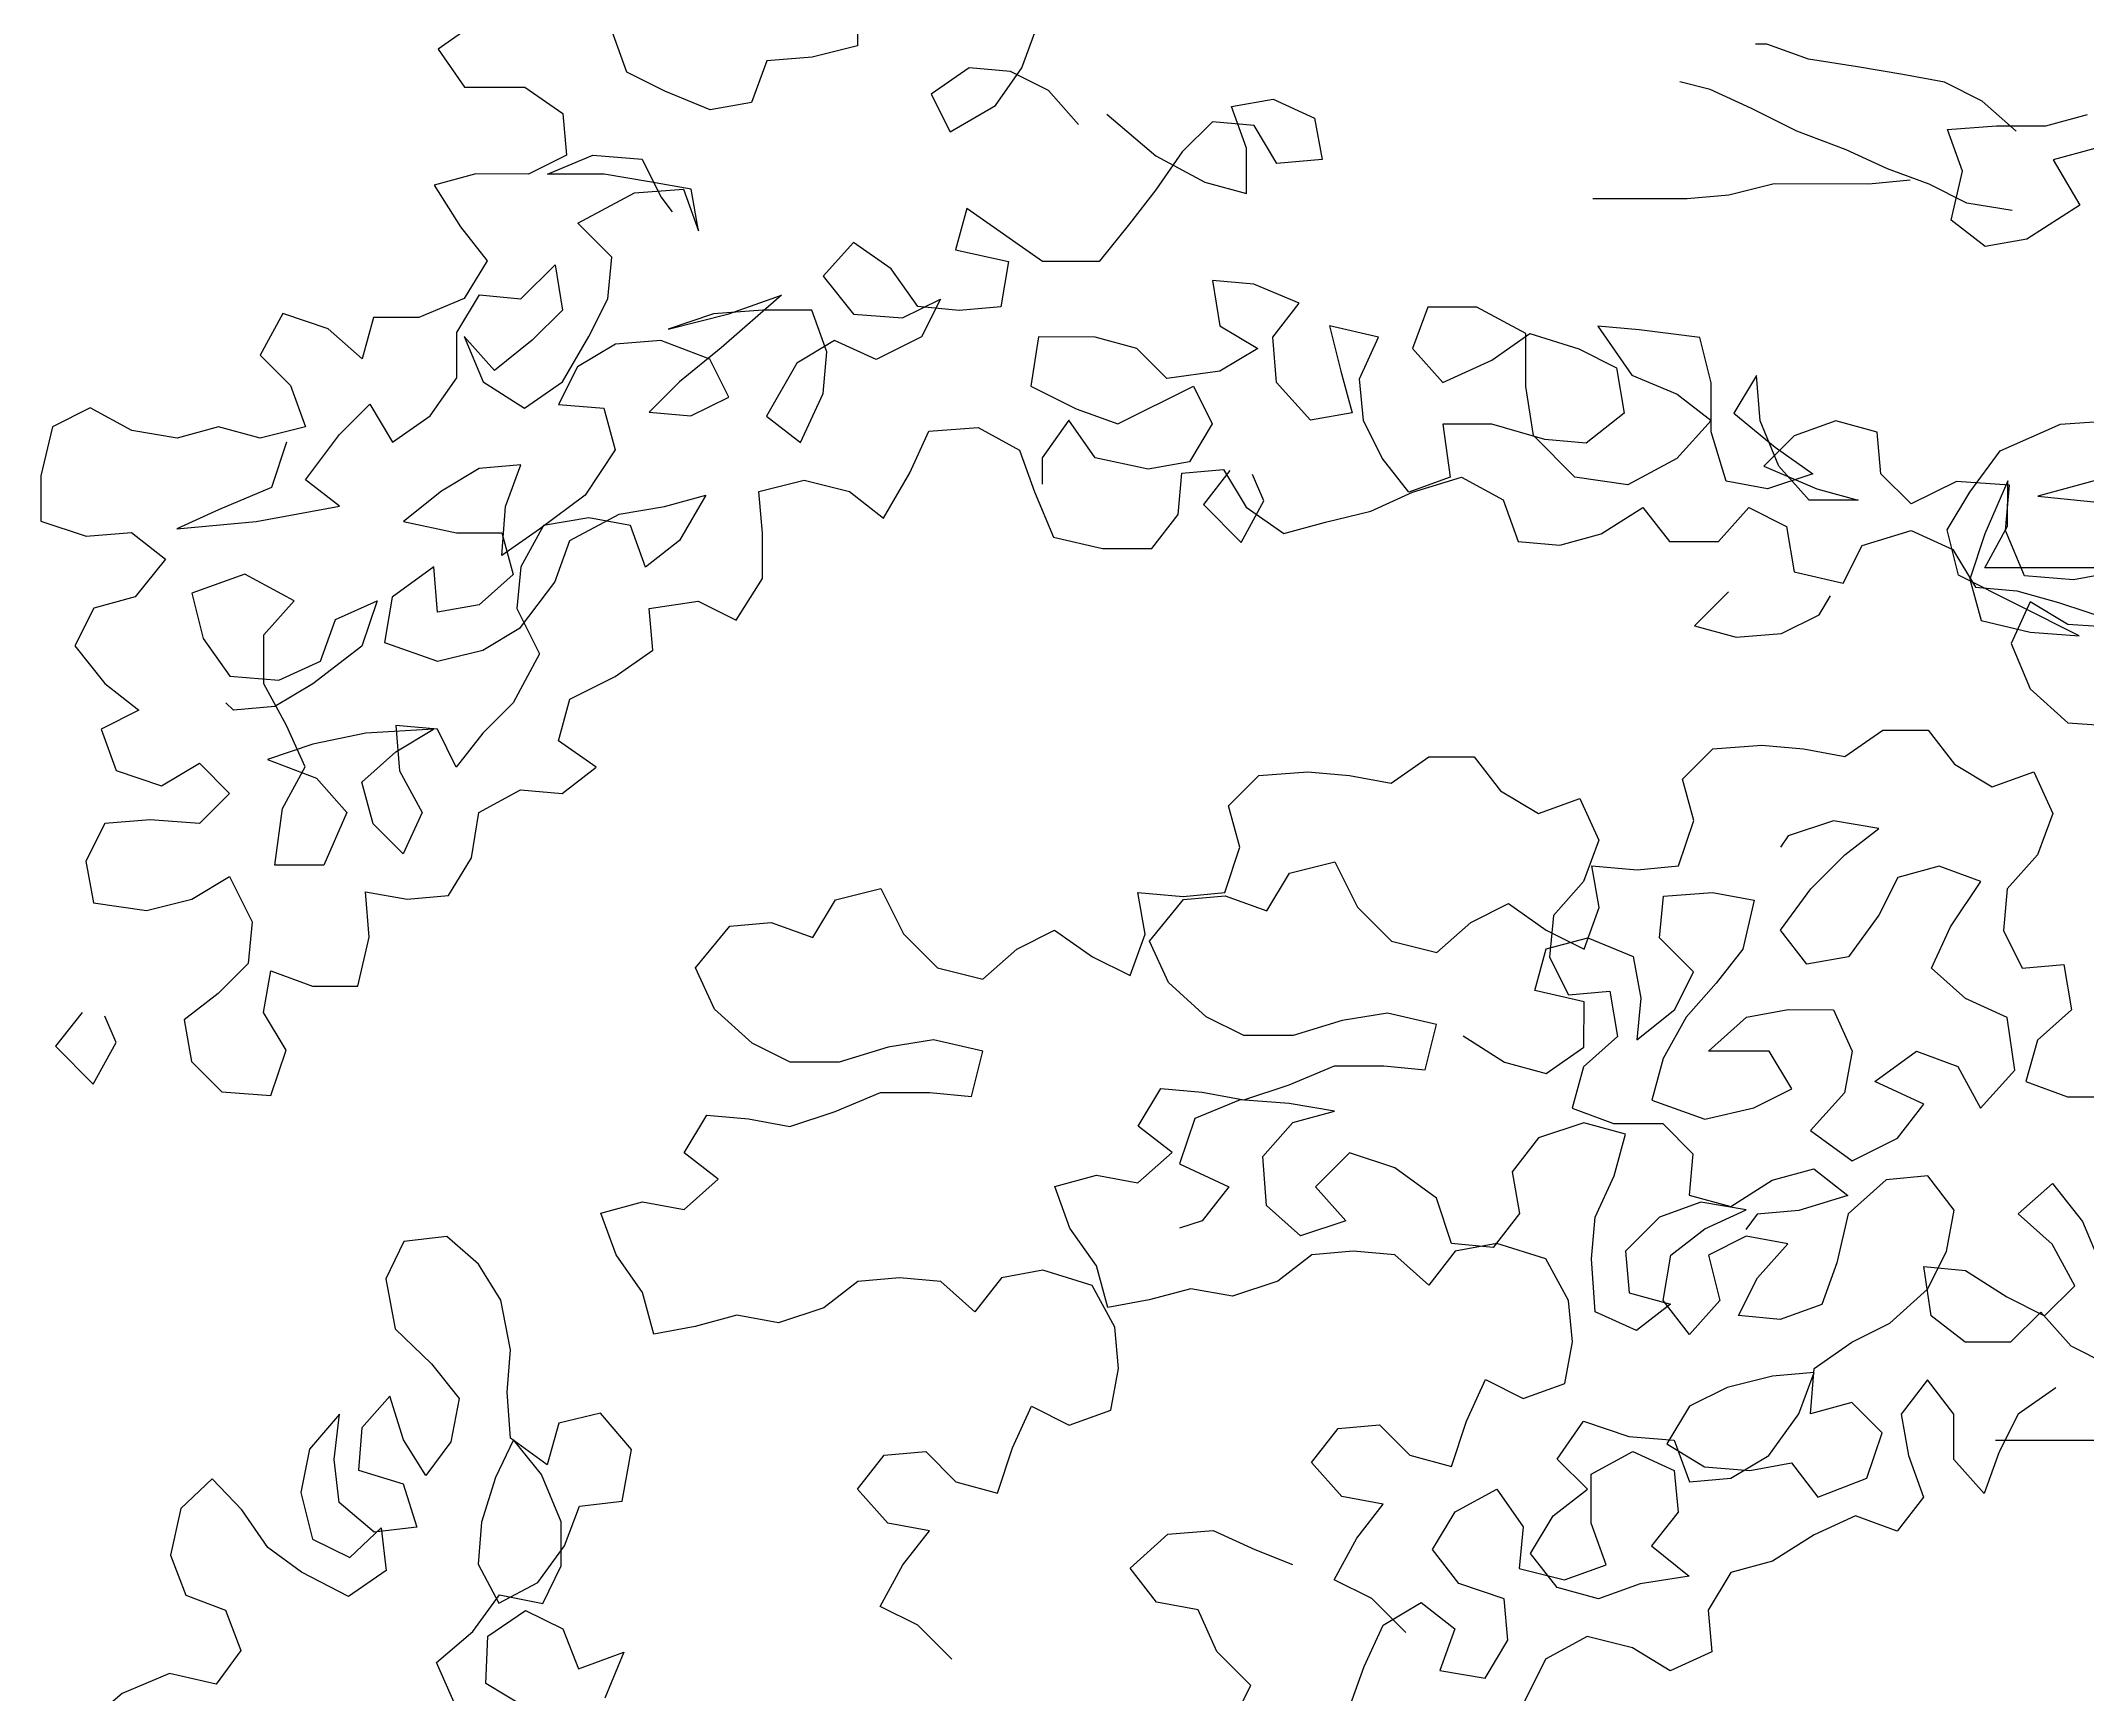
# Model space of a CAD drawing. Header units: millimetres. Extents: x -249630 to 95394, y -188036 to 109963.
# Drawn here: x -52587.8 to -52253.8, y 96683.2 to 96953 of the extents above; entities that cross this region are included whole.
import ezdxf

# ---------------------------------------------------------------- set-up
doc = ezdxf.new("R2010")
doc.units = ezdxf.units.MM
doc.header["$PDMODE"] = 2
for name, color, linetype in [('05', 5, 'Continuous'), ('AHojas', 86, 'Continuous'), ('ATronco', 36, 'Continuous')]:
    doc.layers.add(name, color=color, linetype=linetype)
doc.styles.add('COTAS', font='arial.ttf', dxfattribs={"width": 1.1})
doc.dimstyles.new('Copy of COTA1-50', dxfattribs={"dimscale": 0.5, "dimtxt": 0.22, "dimasz": 0.12, "dimexe": 0.08, "dimexo": 0.05, "dimgap": 0.076, "dimtad": 2, "dimtih": 1, "dimtoh": 1, "dimzin": 4, "dimdsep": 46, "dimtxsty": 'COTAS', "dimblk": 'ARCHTICK', "dimcen": -0.1, "dimclrd": 141, "dimclre": 141, "dimclrt": 11, "dimadec": 0, "dimazin": 0, "dimtfac": 1, "dimtix": 1, "dimtmove": 1, "dimatfit": 3, "dimfxl": 1, "dimtolj": 1, "dimtzin": 0, "dimarcsym": 0})

# ---------------------------------------------------------------- blocks, each defined once
blk = doc.blocks.new('Arbol_01')
at = {"layer": 'AHojas'}
for p, q in [((-0.73873, 2.3513), (-0.73874, 2.33895)), ((-0.84273, 2.34522), (-0.85304, 2.33802)), ((-0.80156, 2.3318), (-0.80567, 2.34313)), ((-0.69391, 2.33297), (-0.68979, 2.34429)), ((-0.85304, 2.33802), (-0.84584, 2.32772)), ((-0.73874, 2.33895), (-0.7511, 2.33587)), ((-0.79127, 2.32664), (-0.80156, 2.3318)), ((-0.76346, 2.33485), (-0.76759, 2.32353)), ((-0.7511, 2.33587), (-0.76346, 2.33485)), ((-0.70833, 2.33298), (-0.71863, 2.32578)), ((-0.697, 2.33194), (-0.70833, 2.33298)), ((-0.70113, 2.32268), (-0.69391, 2.33297)), ((-0.68671, 2.32678), (-0.697, 2.33194)), ((-0.84584, 2.32772), (-0.82936, 2.3277)), ((-0.82936, 2.3277), (-0.81907, 2.32049)), ((-0.77892, 2.32148), (-0.79127, 2.32664)), ((-0.71863, 2.32578), (-0.71349, 2.31548)), ((-0.67848, 2.31751), (-0.68671, 2.32678)), ((-0.81907, 2.32049), (-0.81805, 2.30916)), ((-0.76759, 2.32353), (-0.77892, 2.32148)), ((-0.71349, 2.31548), (-0.70113, 2.32268)), ((-0.6708, 2.32035), (-0.65742, 2.30901)), ((-0.63682, 2.32238), (-0.62549, 2.32443)), ((-0.63271, 2.31105), (-0.63682, 2.32238)), ((-0.62549, 2.32443), (-0.61417, 2.31927)), ((-0.42299, 2.31567), (-0.43225, 2.32392)), ((-0.4149, 2.31716), (-0.40357, 2.32024)), ((-0.64197, 2.31826), (-0.65022, 2.31003)), ((-0.63065, 2.31722), (-0.64197, 2.31826)), ((-0.62448, 2.30692), (-0.63065, 2.31722)), ((-0.61417, 2.31927), (-0.61212, 2.30794)), ((-0.44167, 2.31615), (-0.42829, 2.31717)), ((-0.43756, 2.30482), (-0.44167, 2.31615)), ((-0.81805, 2.30916), (-0.82836, 2.30402)), ((-0.82321, 2.30402), (-0.81085, 2.30915)), ((-0.81085, 2.30915), (-0.79746, 2.30811)), ((-0.65022, 2.31003), (-0.65743, 2.29974)), ((-0.65742, 2.30901), (-0.64405, 2.30179)), ((-0.63272, 2.29869), (-0.63271, 2.31105)), ((-0.40152, 2.31097), (-0.41285, 2.30789)), ((-0.84277, 2.30403), (-0.8541, 2.30095)), ((-0.82836, 2.30402), (-0.84277, 2.30403)), ((-0.80776, 2.304), (-0.82321, 2.30402)), ((-0.79541, 2.30193), (-0.80776, 2.304)), ((-0.79746, 2.30811), (-0.79232, 2.29781)), ((-0.61212, 2.30794), (-0.62448, 2.30692)), ((-0.44066, 2.29144), (-0.43756, 2.30482)), ((-0.41285, 2.30789), (-0.40565, 2.29553)), ((-0.8541, 2.30095), (-0.8469, 2.28962)), ((-0.81498, 2.29062), (-0.79953, 2.29885)), ((-0.79953, 2.29885), (-0.78614, 2.29986)), ((-0.78408, 2.29986), (-0.79541, 2.30193)), ((-0.79232, 2.29781), (-0.78924, 2.29369)), ((-0.78614, 2.29986), (-0.78203, 2.28853)), ((-0.78203, 2.28853), (-0.78408, 2.29986)), ((-0.65743, 2.29974), (-0.66465, 2.29048)), ((-0.64405, 2.30179), (-0.63272, 2.29869)), ((-0.43639, 2.29612), (-0.44668, 2.30128)), ((-0.70892, 2.29464), (-0.71202, 2.28332)), ((-0.68834, 2.28021), (-0.70892, 2.29464)), ((-0.40565, 2.29553), (-0.42008, 2.28627)), ((-0.8469, 2.28962), (-0.8397, 2.28035)), ((-0.80572, 2.28135), (-0.81498, 2.29062)), ((-0.66465, 2.29048), (-0.6729, 2.28019)), ((-0.4314, 2.28423), (-0.44066, 2.29144)), ((-0.80676, 2.27002), (-0.80572, 2.28135)), ((-0.73982, 2.2854), (-0.74807, 2.27615)), ((-0.72953, 2.27819), (-0.73982, 2.2854)), ((-0.71202, 2.28332), (-0.69761, 2.28022)), ((-0.42008, 2.28627), (-0.4314, 2.28423)), ((-0.8397, 2.28035), (-0.84589, 2.27006)), ((-0.83045, 2.27004), (-0.82117, 2.2793)), ((-0.82117, 2.2793), (-0.81912, 2.26694)), ((-0.74807, 2.27615), (-0.73984, 2.26584)), ((-0.72233, 2.26788), (-0.72953, 2.27819)), ((-0.69761, 2.28022), (-0.69968, 2.26786)), ((-0.6729, 2.28019), (-0.68834, 2.28021)), ((-0.84589, 2.27006), (-0.85825, 2.26492)), ((-0.84796, 2.26079), (-0.84177, 2.27108)), ((-0.84177, 2.27108), (-0.83045, 2.27004)), ((-0.81192, 2.25973), (-0.80676, 2.27002)), ((-0.7594, 2.27101), (-0.77589, 2.25661)), ((-0.77382, 2.26587), (-0.7594, 2.27101)), ((-0.72645, 2.2648), (-0.71615, 2.26994)), ((-0.71615, 2.26994), (-0.72131, 2.25965)), ((-0.64201, 2.27502), (-0.63996, 2.26266)), ((-0.63069, 2.27398), (-0.64201, 2.27502)), ((-0.61833, 2.26882), (-0.63069, 2.27398)), ((-0.89532, 2.26598), (-0.90151, 2.25466)), ((-0.88297, 2.26185), (-0.89532, 2.26598)), ((-0.87061, 2.26493), (-0.87371, 2.25361)), ((-0.85825, 2.26492), (-0.87061, 2.26493)), ((-0.81912, 2.26694), (-0.82737, 2.25871)), ((-0.77794, 2.26588), (-0.7903, 2.26177)), ((-0.7903, 2.26177), (-0.77382, 2.26587)), ((-0.76455, 2.26689), (-0.77794, 2.26588)), ((-0.75116, 2.26688), (-0.76455, 2.26689)), ((-0.74706, 2.25555), (-0.75116, 2.26688)), ((-0.73984, 2.26584), (-0.72645, 2.2648)), ((-0.71101, 2.26684), (-0.72233, 2.26788)), ((-0.69968, 2.26786), (-0.71101, 2.26684)), ((-0.62555, 2.25956), (-0.61833, 2.26882)), ((-0.58333, 2.26776), (-0.58745, 2.25643)), ((-0.56994, 2.26774), (-0.58333, 2.26776)), ((-0.55656, 2.26052), (-0.56994, 2.26774)), ((-0.87371, 2.25361), (-0.88297, 2.26185)), ((-0.84797, 2.24844), (-0.84796, 2.26079)), ((-0.8459, 2.25976), (-0.84076, 2.2474)), ((-0.83767, 2.25049), (-0.8459, 2.25976)), ((-0.82737, 2.25871), (-0.83767, 2.25049)), ((-0.81914, 2.24738), (-0.81192, 2.25973)), ((-0.79236, 2.25868), (-0.80472, 2.25766)), ((-0.77898, 2.25352), (-0.79236, 2.25868)), ((-0.74499, 2.25864), (-0.7553, 2.25247)), ((-0.73367, 2.25348), (-0.74499, 2.25864)), ((-0.72131, 2.25965), (-0.73367, 2.25348)), ((-0.68939, 2.25962), (-0.69146, 2.24623)), ((-0.67394, 2.2596), (-0.68939, 2.25962)), ((-0.66262, 2.2565), (-0.67394, 2.2596)), ((-0.63996, 2.26266), (-0.62967, 2.25647)), ((-0.62453, 2.2472), (-0.62555, 2.25956)), ((-0.6101, 2.26263), (-0.60702, 2.25027)), ((-0.59672, 2.25953), (-0.6101, 2.26263)), ((-0.60188, 2.24821), (-0.59672, 2.25953)), ((-0.56583, 2.25333), (-0.55553, 2.26052)), ((-0.55657, 2.24611), (-0.55656, 2.26052)), ((-0.55553, 2.26052), (-0.54215, 2.25639)), ((-0.53699, 2.26257), (-0.52774, 2.24917)), ((-0.52567, 2.26153), (-0.53699, 2.26257)), ((-0.5092, 2.25945), (-0.52567, 2.26153)), ((-0.50612, 2.24709), (-0.5092, 2.25945)), ((-0.90151, 2.25466), (-0.89328, 2.24642)), ((-0.80472, 2.25766), (-0.81502, 2.25149)), ((-0.77589, 2.25661), (-0.78722, 2.24735)), ((-0.77384, 2.24322), (-0.77898, 2.25352)), ((-0.7481, 2.24422), (-0.74706, 2.25555)), ((-0.65439, 2.24826), (-0.66262, 2.2565)), ((-0.62967, 2.25647), (-0.63997, 2.2503)), ((-0.58745, 2.25643), (-0.57923, 2.24716)), ((-0.57923, 2.24716), (-0.56583, 2.25333)), ((-0.54215, 2.25639), (-0.53186, 2.25123)), ((-0.85519, 2.23814), (-0.84797, 2.24844)), ((-0.84076, 2.2474), (-0.82944, 2.24018)), ((-0.82944, 2.24018), (-0.81914, 2.24738)), ((-0.81502, 2.25149), (-0.82018, 2.2412)), ((-0.78722, 2.24735), (-0.79547, 2.23912)), ((-0.7553, 2.25247), (-0.76355, 2.23806)), ((-0.63997, 2.2503), (-0.65439, 2.24826)), ((-0.60702, 2.25027), (-0.60395, 2.23894)), ((-0.60086, 2.23688), (-0.60188, 2.24821)), ((-0.53186, 2.25123), (-0.52981, 2.23888)), ((-0.52774, 2.24917), (-0.51539, 2.24401)), ((-0.49376, 2.24914), (-0.49995, 2.23885)), ((-0.49274, 2.23678), (-0.49376, 2.24914)), ((-0.89328, 2.24642), (-0.88917, 2.23509)), ((-0.78414, 2.23808), (-0.77384, 2.24322)), ((-0.75429, 2.23084), (-0.7481, 2.24422)), ((-0.69146, 2.24623), (-0.67911, 2.24004)), ((-0.66779, 2.23591), (-0.64719, 2.24619)), ((-0.64719, 2.24619), (-0.64205, 2.23589)), ((-0.61527, 2.2369), (-0.62453, 2.2472)), ((-0.55453, 2.23272), (-0.55657, 2.24611)), ((-0.51539, 2.24401), (-0.50613, 2.2368)), ((-0.50613, 2.23371), (-0.50612, 2.24709)), ((-0.94786, 2.24029), (-0.95816, 2.23515)), ((-0.93654, 2.2341), (-0.94786, 2.24029)), ((-0.87991, 2.23302), (-0.87166, 2.24125)), ((-0.87166, 2.24125), (-0.86549, 2.23095)), ((-0.86549, 2.23095), (-0.85519, 2.23814)), ((-0.82018, 2.2412), (-0.80782, 2.24016)), ((-0.80782, 2.24016), (-0.80474, 2.22883)), ((-0.79547, 2.23912), (-0.78414, 2.23808)), ((-0.76355, 2.23806), (-0.75429, 2.23084)), ((-0.68117, 2.23696), (-0.68839, 2.22667)), ((-0.67398, 2.22665), (-0.68117, 2.23696)), ((-0.67911, 2.24004), (-0.66779, 2.23591)), ((-0.60395, 2.23894), (-0.61527, 2.2369)), ((-0.59572, 2.22658), (-0.60086, 2.23688)), ((-0.52981, 2.23888), (-0.54011, 2.23065)), ((-0.50613, 2.2368), (-0.5154, 2.22651)), ((-0.49995, 2.23885), (-0.48863, 2.22957)), ((-0.48761, 2.22442), (-0.49274, 2.23678)), ((-0.47215, 2.23676), (-0.48348, 2.23266)), ((-0.46082, 2.23367), (-0.47215, 2.23676)), ((-0.41086, 2.23581), (-0.39644, 2.23683)), ((-0.95816, 2.23515), (-0.96126, 2.22177)), ((-0.92418, 2.23203), (-0.93654, 2.2341)), ((-0.91285, 2.23511), (-0.92418, 2.23203)), ((-0.90153, 2.23201), (-0.91285, 2.23511)), ((-0.88917, 2.23509), (-0.90153, 2.23201)), ((-0.89432, 2.23097), (-0.89845, 2.21862)), ((-0.88918, 2.22067), (-0.87991, 2.23302)), ((-0.72443, 2.22258), (-0.71927, 2.2339)), ((-0.71927, 2.2339), (-0.70589, 2.23492)), ((-0.70589, 2.23492), (-0.69457, 2.22873)), ((-0.64205, 2.23589), (-0.64823, 2.2256)), ((-0.57924, 2.23583), (-0.57719, 2.22142)), ((-0.56585, 2.23582), (-0.57924, 2.23583)), ((-0.55144, 2.23169), (-0.56585, 2.23582)), ((-0.54321, 2.22138), (-0.55453, 2.23272)), ((-0.54011, 2.23065), (-0.55144, 2.23169)), ((-0.50202, 2.22032), (-0.50613, 2.23371)), ((-0.48348, 2.23266), (-0.49172, 2.22443)), ((-0.45981, 2.22234), (-0.46082, 2.23367)), ((-0.42734, 2.22862), (-0.41086, 2.23581)), ((-0.80474, 2.22883), (-0.81299, 2.21648)), ((-0.69457, 2.22873), (-0.69046, 2.2174)), ((-0.68839, 2.22667), (-0.6884, 2.21946)), ((-0.65956, 2.22355), (-0.67398, 2.22665)), ((-0.64823, 2.2256), (-0.65956, 2.22355)), ((-0.58852, 2.21731), (-0.59572, 2.22658)), ((-0.5154, 2.22651), (-0.5288, 2.21931)), ((-0.48863, 2.22957), (-0.47834, 2.22235)), ((-0.43558, 2.2173), (-0.42734, 2.22862)), ((-0.96126, 2.22177), (-0.96127, 2.20941)), ((-0.87992, 2.21346), (-0.88918, 2.22067)), ((-0.84182, 2.22372), (-0.85212, 2.21755)), ((-0.83049, 2.22474), (-0.84182, 2.22372)), ((-0.83462, 2.21341), (-0.83049, 2.22474)), ((-0.76563, 2.21747), (-0.75327, 2.22055)), ((-0.75327, 2.22055), (-0.74091, 2.21745)), ((-0.73165, 2.21023), (-0.72443, 2.22258)), ((-0.65134, 2.21119), (-0.6503, 2.22251)), ((-0.6503, 2.22251), (-0.63897, 2.22353)), ((-0.63725, 2.2232), (-0.64446, 2.21394)), ((-0.63897, 2.22353), (-0.6328, 2.21323)), ((-0.62799, 2.21495), (-0.63107, 2.22216)), ((-0.57719, 2.22142), (-0.58852, 2.21731)), ((-0.58749, 2.21731), (-0.5741, 2.22141)), ((-0.5741, 2.22141), (-0.56278, 2.21522)), ((-0.5288, 2.21931), (-0.54321, 2.22138)), ((-0.4907, 2.21825), (-0.50202, 2.22032)), ((-0.49172, 2.22443), (-0.47731, 2.21824)), ((-0.47834, 2.22235), (-0.4907, 2.21825)), ((-0.47938, 2.21515), (-0.48761, 2.22442)), ((-0.45158, 2.21409), (-0.45981, 2.22234)), ((-0.43921, 2.22026), (-0.45158, 2.21409)), ((-0.4248, 2.21922), (-0.43921, 2.22026)), ((-0.42528, 2.22038), (-0.43148, 2.20597)), ((-0.4253, 2.20802), (-0.42528, 2.22038)), ((-0.39439, 2.22241), (-0.41705, 2.21625)), ((-0.89845, 2.21862), (-0.91287, 2.21246)), ((-0.85212, 2.21755), (-0.86242, 2.20932)), ((-0.81299, 2.21648), (-0.82536, 2.20723)), ((-0.79137, 2.21337), (-0.78004, 2.21645)), ((-0.78004, 2.21645), (-0.78726, 2.2041)), ((-0.76461, 2.20614), (-0.76563, 2.21747)), ((-0.74091, 2.21745), (-0.73165, 2.21023)), ((-0.69046, 2.2174), (-0.68532, 2.20504)), ((-0.64446, 2.21394), (-0.63417, 2.20363)), ((-0.63417, 2.20363), (-0.62799, 2.21495)), ((-0.59882, 2.21217), (-0.58749, 2.21731)), ((-0.56278, 2.21522), (-0.55867, 2.20389)), ((-0.46599, 2.21514), (-0.47938, 2.21515)), ((-0.47731, 2.21824), (-0.46599, 2.21514)), ((-0.44177, 2.20701), (-0.43558, 2.2173)), ((-0.42584, 2.20686), (-0.4248, 2.21922)), ((-0.41705, 2.21625), (-0.39646, 2.21417)), ((-0.96127, 2.20941), (-0.94892, 2.20528)), ((-0.91287, 2.21246), (-0.92421, 2.20732)), ((-0.92421, 2.20732), (-0.90258, 2.20936)), ((-0.90258, 2.20936), (-0.87992, 2.21346)), ((-0.86242, 2.20932), (-0.84801, 2.20622)), ((-0.83566, 2.20003), (-0.83462, 2.21341)), ((-0.82433, 2.20826), (-0.83051, 2.19694)), ((-0.81197, 2.2103), (-0.82433, 2.20826)), ((-0.81712, 2.20413), (-0.80373, 2.21133)), ((-0.80064, 2.20823), (-0.81197, 2.2103)), ((-0.80373, 2.21133), (-0.79137, 2.21337)), ((-0.79653, 2.1969), (-0.80064, 2.20823)), ((-0.65855, 2.20193), (-0.65134, 2.21119)), ((-0.6328, 2.21323), (-0.62251, 2.20601)), ((-0.62251, 2.20601), (-0.61118, 2.20909)), ((-0.61118, 2.20909), (-0.59882, 2.21217)), ((-0.53602, 2.20593), (-0.52468, 2.21313)), ((-0.52468, 2.21313), (-0.51748, 2.20386)), ((-0.5041, 2.20384), (-0.49585, 2.2131)), ((-0.49585, 2.2131), (-0.48556, 2.20795)), ((-0.94892, 2.20528), (-0.93656, 2.2063)), ((-0.93656, 2.2063), (-0.9273, 2.19908)), ((-0.84801, 2.20622), (-0.83565, 2.20621)), ((-0.82536, 2.20723), (-0.83566, 2.20003)), ((-0.83565, 2.20621), (-0.83257, 2.19488)), ((-0.82125, 2.19281), (-0.81712, 2.20413)), ((-0.78726, 2.2041), (-0.79653, 2.1969)), ((-0.76462, 2.19379), (-0.76461, 2.20614)), ((-0.68532, 2.20504), (-0.67194, 2.20194)), ((-0.55867, 2.20389), (-0.54735, 2.20285)), ((-0.54735, 2.20285), (-0.53602, 2.20593)), ((-0.51748, 2.20386), (-0.5041, 2.20384)), ((-0.48556, 2.20795), (-0.48351, 2.19559)), ((-0.47013, 2.19249), (-0.46497, 2.20278)), ((-0.46497, 2.20278), (-0.45158, 2.20689)), ((-0.45158, 2.20689), (-0.44026, 2.20173)), ((-0.43869, 2.19465), (-0.44177, 2.20701)), ((-0.43148, 2.20597), (-0.43561, 2.19362)), ((-0.43148, 2.1967), (-0.4253, 2.20802)), ((-0.4207, 2.1945), (-0.42584, 2.20686)), ((-0.9273, 2.19908), (-0.93555, 2.18879)), ((-0.67194, 2.20194), (-0.65855, 2.20193)), ((-0.44026, 2.20173), (-0.43409, 2.19142)), ((-0.90568, 2.19494), (-0.9201, 2.18981)), ((-0.8923, 2.18772), (-0.90568, 2.19494)), ((-0.8542, 2.19696), (-0.86553, 2.18873)), ((-0.85318, 2.1846), (-0.8542, 2.19696)), ((-0.83257, 2.19488), (-0.84185, 2.18665)), ((-0.83051, 2.19694), (-0.83155, 2.18561)), ((-0.83053, 2.18046), (-0.82125, 2.19281)), ((-0.77184, 2.18247), (-0.76462, 2.19379)), ((-0.48351, 2.19559), (-0.47013, 2.19249)), ((-0.40576, 2.17814), (-0.43869, 2.19465)), ((-0.43561, 2.19362), (-0.43253, 2.18229)), ((-0.38, 2.19666), (-0.43148, 2.1967)), ((-0.40732, 2.19346), (-0.4207, 2.1945)), ((-0.39599, 2.19551), (-0.40732, 2.19346)), ((-0.93555, 2.18879), (-0.94688, 2.18572)), ((-0.9201, 2.18981), (-0.91702, 2.17745)), ((-0.90055, 2.17847), (-0.8923, 2.18772)), ((-0.88098, 2.18257), (-0.86965, 2.1877)), ((-0.86965, 2.1877), (-0.87378, 2.17535)), ((-0.86553, 2.18873), (-0.8676, 2.17638)), ((-0.84185, 2.18665), (-0.85318, 2.1846)), ((-0.79551, 2.18558), (-0.78213, 2.18762)), ((-0.78213, 2.18762), (-0.77184, 2.18247)), ((-0.50136, 2.19012), (-0.51063, 2.18086)), ((-0.47665, 2.18392), (-0.47356, 2.18907)), ((-0.43409, 2.19142), (-0.42277, 2.19038)), ((-0.41914, 2.18742), (-0.4243, 2.1761)), ((-0.42277, 2.19038), (-0.41144, 2.18728)), ((-0.40885, 2.18124), (-0.41914, 2.18742)), ((-0.41144, 2.18728), (-0.396, 2.18212)), ((-0.94688, 2.18572), (-0.95204, 2.17542)), ((-0.88511, 2.17124), (-0.88098, 2.18257)), ((-0.84083, 2.17429), (-0.83053, 2.18046)), ((-0.83155, 2.18561), (-0.82539, 2.17325)), ((-0.7945, 2.17425), (-0.79551, 2.18558)), ((-0.51063, 2.18086), (-0.49931, 2.17776)), ((-0.48695, 2.17878), (-0.47665, 2.18392)), ((-0.43253, 2.18229), (-0.41914, 2.17919)), ((-0.39237, 2.18019), (-0.40885, 2.18124)), ((-0.95204, 2.17542), (-0.94381, 2.16512)), ((-0.91702, 2.17745), (-0.90983, 2.16715)), ((-0.90056, 2.16508), (-0.90055, 2.17847)), ((-0.87378, 2.17535), (-0.88718, 2.16507)), ((-0.8676, 2.17638), (-0.85319, 2.17121)), ((-0.49931, 2.17776), (-0.48695, 2.17878)), ((-0.4243, 2.1761), (-0.41916, 2.16374)), ((-0.41914, 2.17919), (-0.40576, 2.17814)), ((-0.89644, 2.16611), (-0.88511, 2.17124)), ((-0.85319, 2.17121), (-0.84083, 2.17429)), ((-0.82539, 2.17325), (-0.83261, 2.15987)), ((-0.8048, 2.16705), (-0.7945, 2.17425)), ((-0.94381, 2.16512), (-0.93455, 2.1579)), ((-0.90983, 2.16715), (-0.89644, 2.16611)), ((-0.89439, 2.15375), (-0.90056, 2.16508)), ((-0.88718, 2.16507), (-0.89748, 2.1589)), ((-0.81716, 2.16088), (-0.8048, 2.16705)), ((-0.41916, 2.16374), (-0.40887, 2.15446)), ((-0.90881, 2.15788), (-0.91086, 2.15994)), ((-0.89748, 2.1589), (-0.90881, 2.15788)), ((-0.83261, 2.15987), (-0.84085, 2.15164)), ((-0.82026, 2.14956), (-0.81716, 2.16088)), ((-0.93455, 2.1579), (-0.94485, 2.15276)), ((-0.94485, 2.15276), (-0.94074, 2.14143)), ((-0.88926, 2.14242), (-0.89439, 2.15375)), ((-0.85424, 2.15268), (-0.87277, 2.15167)), ((-0.86454, 2.14651), (-0.85424, 2.15268)), ((-0.86453, 2.15372), (-0.86351, 2.14136)), ((-0.85321, 2.15268), (-0.86453, 2.15372)), ((-0.84807, 2.14238), (-0.85321, 2.15268)), ((-0.40887, 2.15446), (-0.39446, 2.15342)), ((-0.88719, 2.14859), (-0.89955, 2.14448)), ((-0.87277, 2.15167), (-0.88719, 2.14859)), ((-0.84085, 2.15164), (-0.84807, 2.14238)), ((-0.80997, 2.14234), (-0.82026, 2.14956)), ((-0.51391, 2.13912), (-0.50567, 2.14735)), ((-0.50567, 2.14735), (-0.49228, 2.14836)), ((-0.49228, 2.14836), (-0.48095, 2.14732)), ((-0.48095, 2.14732), (-0.46963, 2.14525)), ((-0.46963, 2.14525), (-0.45933, 2.15245)), ((-0.45933, 2.15245), (-0.44697, 2.15244)), ((-0.44697, 2.15244), (-0.43977, 2.14317)), ((-0.94074, 2.14143), (-0.92839, 2.1373)), ((-0.92839, 2.1373), (-0.91809, 2.14347)), ((-0.91809, 2.14347), (-0.90986, 2.13523)), ((-0.89955, 2.14448), (-0.88617, 2.13932)), ((-0.89544, 2.1311), (-0.88926, 2.14242)), ((-0.87381, 2.13828), (-0.86454, 2.14651)), ((-0.86351, 2.14136), (-0.85735, 2.13003)), ((-0.81924, 2.13514), (-0.80997, 2.14234)), ((-0.59333, 2.13799), (-0.58303, 2.14519)), ((-0.58303, 2.14519), (-0.57067, 2.14517)), ((-0.57067, 2.14517), (-0.56347, 2.1359)), ((-0.43977, 2.14317), (-0.42948, 2.13698)), ((-0.88617, 2.13932), (-0.87794, 2.13005)), ((-0.87074, 2.12695), (-0.87381, 2.13828)), ((-0.8419, 2.13002), (-0.83057, 2.13618)), ((-0.83057, 2.13618), (-0.81924, 2.13514)), ((-0.63761, 2.13185), (-0.62937, 2.14008)), ((-0.62937, 2.14008), (-0.61598, 2.1411)), ((-0.61598, 2.1411), (-0.60466, 2.14006)), ((-0.60466, 2.14006), (-0.59333, 2.13799)), ((-0.56347, 2.1359), (-0.55318, 2.12971)), ((-0.51083, 2.12779), (-0.51391, 2.13912)), ((-0.42948, 2.13698), (-0.41815, 2.14109)), ((-0.41815, 2.14109), (-0.41301, 2.12976)), ((-0.90986, 2.13523), (-0.9181, 2.127)), ((-0.89752, 2.11565), (-0.89544, 2.1311)), ((-0.63454, 2.12052), (-0.63761, 2.13185)), ((-0.55318, 2.12971), (-0.54185, 2.13382)), ((-0.54185, 2.13382), (-0.53671, 2.12249)), ((-0.94384, 2.12702), (-0.949, 2.11673)), ((-0.93149, 2.12804), (-0.94384, 2.12702)), ((-0.9181, 2.127), (-0.93149, 2.12804)), ((-0.87794, 2.13005), (-0.88413, 2.11564)), ((-0.86251, 2.11871), (-0.87074, 2.12695)), ((-0.85735, 2.13003), (-0.86251, 2.11871)), ((-0.84397, 2.11766), (-0.8419, 2.13002)), ((-0.51496, 2.11543), (-0.51083, 2.12779)), ((-0.47273, 2.12775), (-0.48509, 2.12364)), ((-0.46038, 2.12568), (-0.47273, 2.12775)), ((-0.46965, 2.11848), (-0.46038, 2.12568)), ((-0.41301, 2.12976), (-0.41714, 2.11843)), ((-0.63867, 2.10817), (-0.63454, 2.12052)), ((-0.53671, 2.12249), (-0.54084, 2.11117)), ((-0.48509, 2.12364), (-0.48716, 2.12056)), ((-0.949, 2.11673), (-0.94695, 2.1054)), ((-0.88413, 2.11564), (-0.89752, 2.11565)), ((-0.85016, 2.10737), (-0.84397, 2.11766)), ((-0.62721, 2.10318), (-0.62102, 2.11347)), ((-0.62102, 2.11347), (-0.60866, 2.11655)), ((-0.60866, 2.11655), (-0.6025, 2.10419)), ((-0.53865, 2.11546), (-0.52629, 2.11441)), ((-0.5366, 2.10413), (-0.53865, 2.11546)), ((-0.52629, 2.11441), (-0.51496, 2.11543)), ((-0.47893, 2.10922), (-0.46965, 2.11848)), ((-0.44392, 2.11537), (-0.45524, 2.11229)), ((-0.43259, 2.11124), (-0.44392, 2.11537)), ((-0.41714, 2.11843), (-0.42539, 2.10917)), ((-0.92018, 2.10641), (-0.90988, 2.11257)), ((-0.90988, 2.11257), (-0.90371, 2.10021)), ((-0.87281, 2.10842), (-0.86149, 2.10635)), ((-0.87179, 2.09606), (-0.87281, 2.10842)), ((-0.74473, 2.10621), (-0.73237, 2.10928)), ((-0.73237, 2.10928), (-0.7262, 2.09692)), ((-0.66235, 2.10819), (-0.64999, 2.10715)), ((-0.6603, 2.09686), (-0.66235, 2.10819)), ((-0.64999, 2.10715), (-0.63867, 2.10817)), ((-0.54084, 2.11117), (-0.54909, 2.10191)), ((-0.51909, 2.1072), (-0.5057, 2.10822)), ((-0.5057, 2.10822), (-0.49438, 2.10615)), ((-0.48718, 2.0979), (-0.47893, 2.10922)), ((-0.45524, 2.11229), (-0.4604, 2.102)), ((-0.44084, 2.09889), (-0.43259, 2.11124)), ((-0.42539, 2.10917), (-0.42643, 2.09785)), ((-0.94695, 2.1054), (-0.93254, 2.10333)), ((-0.93254, 2.10333), (-0.92018, 2.10641)), ((-0.86149, 2.10635), (-0.85016, 2.10737)), ((-0.75091, 2.09592), (-0.74473, 2.10621)), ((-0.65914, 2.09497), (-0.64986, 2.10629)), ((-0.64986, 2.10629), (-0.63853, 2.10731)), ((-0.63853, 2.10731), (-0.62721, 2.10318)), ((-0.6025, 2.10419), (-0.59324, 2.09491)), ((-0.57161, 2.10004), (-0.56131, 2.10518)), ((-0.56131, 2.10518), (-0.55102, 2.09796)), ((-0.54073, 2.0928), (-0.5366, 2.10413)), ((-0.52013, 2.09587), (-0.51909, 2.1072)), ((-0.49438, 2.10615), (-0.49748, 2.09277)), ((-0.90371, 2.10021), (-0.90475, 2.08889)), ((-0.78284, 2.08771), (-0.77356, 2.09902)), ((-0.77356, 2.09902), (-0.76224, 2.10004)), ((-0.76224, 2.10004), (-0.75091, 2.09592)), ((-0.7262, 2.09692), (-0.71694, 2.08765)), ((-0.69531, 2.09278), (-0.68501, 2.09791)), ((-0.68501, 2.09791), (-0.67472, 2.0907)), ((-0.66443, 2.08554), (-0.6603, 2.09686)), ((-0.58088, 2.09181), (-0.57161, 2.10004)), ((-0.55102, 2.09796), (-0.54073, 2.0928)), ((-0.54909, 2.10191), (-0.55013, 2.09058)), ((-0.47998, 2.08863), (-0.48718, 2.0979)), ((-0.4604, 2.102), (-0.46865, 2.09068)), ((-0.446, 2.08757), (-0.44084, 2.09889)), ((-0.42643, 2.09785), (-0.42129, 2.08755)), ((-0.87489, 2.08268), (-0.87179, 2.09606)), ((-0.70459, 2.08455), (-0.69531, 2.09278)), ((-0.654, 2.08364), (-0.65914, 2.09497)), ((-0.59324, 2.09491), (-0.58088, 2.09181)), ((-0.55412, 2.08149), (-0.55102, 2.09281)), ((-0.55102, 2.09281), (-0.53969, 2.09589)), ((-0.53969, 2.09589), (-0.52734, 2.09073)), ((-0.51087, 2.0866), (-0.52013, 2.09587)), ((-0.49748, 2.09277), (-0.5047, 2.0835)), ((-0.90475, 2.08889), (-0.91299, 2.08066)), ((-0.90064, 2.0755), (-0.89857, 2.08682)), ((-0.89857, 2.08682), (-0.88725, 2.08269)), ((-0.7777, 2.07638), (-0.78284, 2.08771)), ((-0.71694, 2.08765), (-0.70459, 2.08455)), ((-0.67472, 2.0907), (-0.66443, 2.08554)), ((-0.55013, 2.09058), (-0.54499, 2.08028)), ((-0.52734, 2.09073), (-0.52529, 2.0794)), ((-0.51603, 2.07631), (-0.51087, 2.0866)), ((-0.46865, 2.09068), (-0.47998, 2.08863)), ((-0.43674, 2.07932), (-0.446, 2.08757)), ((-0.42129, 2.08755), (-0.40996, 2.08857)), ((-0.40996, 2.08857), (-0.40791, 2.07621)), ((-0.91299, 2.08066), (-0.92227, 2.07346)), ((-0.88725, 2.08269), (-0.87489, 2.08268)), ((-0.64371, 2.07436), (-0.654, 2.08364)), ((-0.54074, 2.07839), (-0.55412, 2.08149)), ((-0.54499, 2.08028), (-0.53366, 2.0813)), ((-0.53366, 2.0813), (-0.53162, 2.06894)), ((-0.5047, 2.0835), (-0.51294, 2.07424)), ((-0.95007, 2.07554), (-0.95728, 2.06628)), ((-0.94081, 2.0673), (-0.94389, 2.07451)), ((-0.89447, 2.06519), (-0.90064, 2.0755)), ((-0.76741, 2.0671), (-0.7777, 2.07638)), ((-0.59429, 2.07535), (-0.60664, 2.0733)), ((-0.5809, 2.07225), (-0.59429, 2.07535)), ((-0.54075, 2.06603), (-0.54074, 2.07839)), ((-0.52529, 2.0794), (-0.52633, 2.06808)), ((-0.52633, 2.06808), (-0.51603, 2.07631)), ((-0.49647, 2.07423), (-0.48514, 2.07628)), ((-0.48514, 2.07628), (-0.47278, 2.07627)), ((-0.47278, 2.07627), (-0.46764, 2.06494)), ((-0.42542, 2.07416), (-0.43674, 2.07932)), ((-0.40791, 2.07621), (-0.41719, 2.06798)), ((-0.92227, 2.07346), (-0.92022, 2.06213)), ((-0.63342, 2.06921), (-0.64371, 2.07436)), ((-0.62003, 2.06919), (-0.63342, 2.06921)), ((-0.60664, 2.0733), (-0.62003, 2.06919)), ((-0.584, 2.05989), (-0.5809, 2.07225)), ((-0.5737, 2.06915), (-0.56238, 2.06193)), ((-0.53162, 2.06894), (-0.54089, 2.06071)), ((-0.51294, 2.07424), (-0.51913, 2.06292)), ((-0.50677, 2.06497), (-0.49647, 2.07423)), ((-0.42337, 2.05975), (-0.42542, 2.07416)), ((-0.95728, 2.06628), (-0.947, 2.05598)), ((-0.947, 2.05598), (-0.94081, 2.0673)), ((-0.8986, 2.05284), (-0.89447, 2.06519)), ((-0.75712, 2.06194), (-0.76741, 2.0671)), ((-0.73035, 2.06604), (-0.74374, 2.06193)), ((-0.71799, 2.06808), (-0.73035, 2.06604)), ((-0.70461, 2.06498), (-0.71799, 2.06808)), ((-0.70771, 2.05263), (-0.70461, 2.06498)), ((-0.55105, 2.05883), (-0.54075, 2.06603)), ((-0.4903, 2.06496), (-0.50677, 2.06497)), ((-0.48413, 2.05465), (-0.4903, 2.06496)), ((-0.46764, 2.06494), (-0.46971, 2.05361)), ((-0.46147, 2.05669), (-0.45014, 2.06492)), ((-0.45014, 2.06492), (-0.43882, 2.06079)), ((-0.41719, 2.06798), (-0.42029, 2.05666)), ((-0.92022, 2.06213), (-0.91199, 2.05388)), ((-0.74374, 2.06193), (-0.75712, 2.06194)), ((-0.62107, 2.05581), (-0.60871, 2.06095)), ((-0.60871, 2.06095), (-0.59533, 2.06093)), ((-0.59533, 2.06093), (-0.584, 2.05989)), ((-0.56238, 2.06193), (-0.55105, 2.05883)), ((-0.54089, 2.06071), (-0.54399, 2.04939)), ((-0.51913, 2.06292), (-0.52223, 2.0516)), ((-0.43882, 2.06079), (-0.43265, 2.04946)), ((-0.43265, 2.04946), (-0.42337, 2.05975)), ((-0.91199, 2.05388), (-0.8986, 2.05284)), ((-0.74478, 2.04854), (-0.73242, 2.05368)), ((-0.73242, 2.05368), (-0.71903, 2.05367)), ((-0.71903, 2.05367), (-0.70771, 2.05263)), ((-0.66227, 2.04452), (-0.65608, 2.05481)), ((-0.65608, 2.05481), (-0.64476, 2.05377)), ((-0.64476, 2.05377), (-0.63343, 2.0517)), ((-0.63343, 2.0517), (-0.62107, 2.05581)), ((-0.49443, 2.04952), (-0.48413, 2.05465)), ((-0.46971, 2.05361), (-0.47899, 2.04332)), ((-0.44809, 2.0505), (-0.46147, 2.05669)), ((-0.42029, 2.05666), (-0.40896, 2.05253)), ((-0.40896, 2.05253), (-0.39558, 2.05251)), ((-0.78598, 2.03726), (-0.77979, 2.04755)), ((-0.77979, 2.04755), (-0.76846, 2.04651)), ((-0.75714, 2.04444), (-0.74478, 2.04854)), ((-0.64683, 2.04657), (-0.65096, 2.03421)), ((-0.63446, 2.0517), (-0.64683, 2.04657)), ((-0.62108, 2.05066), (-0.63446, 2.0517)), ((-0.60873, 2.04859), (-0.62108, 2.05066)), ((-0.62005, 2.04551), (-0.60873, 2.04859)), ((-0.54399, 2.04939), (-0.53267, 2.04526)), ((-0.52223, 2.0516), (-0.50782, 2.04644)), ((-0.50782, 2.04644), (-0.49443, 2.04952)), ((-0.45531, 2.04124), (-0.44809, 2.0505)), ((-0.76846, 2.04651), (-0.75714, 2.04444)), ((-0.65301, 2.0373), (-0.66227, 2.04452)), ((-0.6283, 2.03625), (-0.62005, 2.04551)), ((-0.55313, 2.04133), (-0.56035, 2.03207)), ((-0.54077, 2.04544), (-0.55313, 2.04133)), ((-0.52945, 2.04234), (-0.54077, 2.04544)), ((-0.53267, 2.04526), (-0.51928, 2.04525)), ((-0.53254, 2.03102), (-0.52945, 2.04234)), ((-0.51928, 2.04525), (-0.51105, 2.037)), ((-0.47899, 2.04332), (-0.46767, 2.03508)), ((-0.46767, 2.03508), (-0.45531, 2.04124)), ((-0.77671, 2.03004), (-0.78598, 2.03726)), ((-0.66229, 2.02908), (-0.65301, 2.0373)), ((-0.62728, 2.02287), (-0.6283, 2.03625)), ((-0.60462, 2.03726), (-0.61389, 2.028)), ((-0.59226, 2.03313), (-0.60462, 2.03726)), ((-0.51105, 2.037), (-0.51209, 2.02568)), ((-0.78599, 2.02181), (-0.77671, 2.03004)), ((-0.68494, 2.02807), (-0.67361, 2.03115)), ((-0.67361, 2.03115), (-0.66229, 2.02908)), ((-0.65096, 2.03421), (-0.63757, 2.02802)), ((-0.58095, 2.02488), (-0.59226, 2.03313)), ((-0.56035, 2.03207), (-0.5583, 2.02074)), ((-0.5377, 2.01969), (-0.53254, 2.03102)), ((-0.48943, 2.02978), (-0.47811, 2.03285)), ((-0.47811, 2.03285), (-0.46884, 2.02564)), ((-0.45841, 2.02992), (-0.46871, 2.02066)), ((-0.44708, 2.03094), (-0.45841, 2.02992)), ((-0.43988, 2.02166), (-0.44708, 2.03094)), ((-0.68083, 2.01674), (-0.68494, 2.02807)), ((-0.63757, 2.02802), (-0.64479, 2.01876)), ((-0.61389, 2.028), (-0.60566, 2.01873)), ((-0.57684, 2.01252), (-0.58095, 2.02488)), ((-0.51209, 2.02568), (-0.50077, 2.02258)), ((-0.50077, 2.02258), (-0.48943, 2.02978)), ((-0.46884, 2.02564), (-0.48223, 2.02153)), ((-0.42238, 2.02062), (-0.4131, 2.02885)), ((-0.4131, 2.02885), (-0.40488, 2.01854)), ((-0.80864, 2.0208), (-0.79731, 2.02388)), ((-0.80454, 2.00947), (-0.80864, 2.0208)), ((-0.79731, 2.02388), (-0.78599, 2.02181)), ((-0.64479, 2.01876), (-0.65097, 2.01671)), ((-0.61802, 2.01462), (-0.62728, 2.02287)), ((-0.60566, 2.01873), (-0.61802, 2.01462)), ((-0.5583, 2.02074), (-0.56551, 2.01148)), ((-0.53874, 2.00837), (-0.5377, 2.01969)), ((-0.5202, 2.01968), (-0.52947, 2.01042)), ((-0.50887, 2.02379), (-0.5202, 2.01968)), ((-0.49651, 2.02172), (-0.50887, 2.02379)), ((-0.50785, 2.01658), (-0.49651, 2.02172)), ((-0.49356, 2.02051), (-0.49665, 2.0164)), ((-0.48223, 2.02153), (-0.49356, 2.02051)), ((-0.46871, 2.02066), (-0.47182, 2.00728)), ((-0.44195, 2.01034), (-0.43988, 2.02166)), ((-0.41312, 2.01237), (-0.42238, 2.02062)), ((-0.86233, 2.0131), (-0.86731, 2.00287)), ((-0.85068, 2.01449), (-0.86233, 2.0131)), ((-0.84204, 2.00687), (-0.85068, 2.01449)), ((-0.67363, 2.00643), (-0.68083, 2.01674)), ((-0.51712, 2.00938), (-0.50785, 2.01658)), ((-0.49652, 2.01451), (-0.50682, 2.00937)), ((-0.4852, 2.01244), (-0.49652, 2.01451)), ((-0.40488, 2.01854), (-0.39974, 2.00618)), ((-0.79734, 1.99917), (-0.80454, 2.00947)), ((-0.61494, 2.00947), (-0.62421, 2.00227)), ((-0.60361, 2.01049), (-0.61494, 2.00947)), ((-0.59229, 2.00945), (-0.60361, 2.01049)), ((-0.58303, 2.0012), (-0.59229, 2.00945)), ((-0.57581, 2.01046), (-0.58303, 2.0012)), ((-0.56551, 2.01148), (-0.57684, 2.01252)), ((-0.56448, 2.01251), (-0.57581, 2.01046)), ((-0.5511, 2.00838), (-0.56448, 2.01251)), ((-0.54493, 1.99705), (-0.5511, 2.00838)), ((-0.53773, 1.99395), (-0.53874, 2.00837)), ((-0.52947, 2.01042), (-0.52846, 1.99909)), ((-0.51919, 1.99702), (-0.51712, 2.00938)), ((-0.50682, 2.00937), (-0.50374, 1.99701)), ((-0.49344, 2.00318), (-0.4852, 2.01244)), ((-0.44711, 2.00005), (-0.44195, 2.01034)), ((-0.40695, 2.00104), (-0.41312, 2.01237)), ((-0.86731, 2.00287), (-0.86469, 1.98927)), ((-0.83589, 1.99714), (-0.84204, 2.00687)), ((-0.73864, 2.0022), (-0.74792, 1.995)), ((-0.72731, 2.00322), (-0.73864, 2.0022)), ((-0.71599, 2.00218), (-0.72731, 2.00322)), ((-0.70673, 1.99394), (-0.71599, 2.00218)), ((-0.69951, 2.0032), (-0.70673, 1.99394)), ((-0.68819, 2.00525), (-0.69951, 2.0032)), ((-0.6748, 2.00111), (-0.68819, 2.00525)), ((-0.67055, 1.9951), (-0.67363, 2.00643)), ((-0.62421, 2.00227), (-0.63657, 1.99816)), ((-0.4986, 1.99289), (-0.49344, 2.00318)), ((-0.47182, 2.00728), (-0.47594, 1.99596)), ((-0.44813, 2.00623), (-0.43681, 2.00519)), ((-0.44609, 1.99284), (-0.44813, 2.00623)), ((-0.43681, 2.00519), (-0.42549, 1.99797)), ((-0.83328, 1.98354), (-0.83589, 1.99714)), ((-0.79426, 1.98784), (-0.79734, 1.99917)), ((-0.66864, 1.98978), (-0.6748, 2.00111)), ((-0.65923, 1.99715), (-0.67055, 1.9951)), ((-0.6479, 2.00023), (-0.65923, 1.99715)), ((-0.63657, 1.99816), (-0.6479, 2.00023)), ((-0.54391, 1.98572), (-0.54493, 1.99705)), ((-0.52846, 1.99909), (-0.51713, 1.99599)), ((-0.51199, 1.98775), (-0.51919, 1.99702)), ((-0.50374, 1.99701), (-0.51199, 1.98775)), ((-0.45741, 1.99079), (-0.44711, 2.00005)), ((-0.42549, 1.99797), (-0.4152, 1.99281)), ((-0.4152, 1.99281), (-0.40695, 2.00104)), ((-0.7716, 1.99297), (-0.78293, 1.98989)), ((-0.76028, 1.9909), (-0.7716, 1.99297)), ((-0.74792, 1.995), (-0.76028, 1.9909)), ((-0.52641, 1.98879), (-0.53773, 1.99395)), ((-0.51713, 1.99599), (-0.52641, 1.98879)), ((-0.48727, 1.99185), (-0.4986, 1.99289)), ((-0.47594, 1.99596), (-0.48727, 1.99185)), ((-0.46772, 1.98565), (-0.45741, 1.99079)), ((-0.43683, 1.98562), (-0.44609, 1.99284)), ((-0.41622, 1.99384), (-0.42447, 1.98561)), ((-0.408, 1.98457), (-0.41622, 1.99384)), ((-0.86469, 1.98927), (-0.85483, 1.97971)), ((-0.78293, 1.98989), (-0.79426, 1.98784)), ((-0.66762, 1.97846), (-0.66864, 1.98978)), ((-0.54598, 1.9744), (-0.54391, 1.98572)), ((-0.47802, 1.97845), (-0.46772, 1.98565)), ((-0.42447, 1.98561), (-0.43683, 1.98562)), ((-0.85483, 1.97971), (-0.84726, 1.97033)), ((-0.83419, 1.97206), (-0.83328, 1.98354)), ((-0.3977, 1.97941), (-0.408, 1.98457)), ((-0.66969, 1.96713), (-0.66762, 1.97846)), ((-0.57276, 1.96412), (-0.5676, 1.97545)), ((-0.5676, 1.97545), (-0.55731, 1.97029)), ((-0.55731, 1.97029), (-0.54598, 1.9744)), ((-0.48935, 1.9764), (-0.50171, 1.97333)), ((-0.47802, 1.97742), (-0.48935, 1.9764)), ((-0.48215, 1.9661), (-0.47802, 1.97742)), ((-0.47906, 1.9661), (-0.47802, 1.97845)), ((-0.44713, 1.97534), (-0.45435, 1.96607)), ((-0.43993, 1.96606), (-0.44713, 1.97534)), ((-0.86616, 1.97091), (-0.87377, 1.96228)), ((-0.86248, 1.95907), (-0.86616, 1.97091)), ((-0.84726, 1.97033), (-0.84959, 1.9585)), ((-0.83334, 1.95952), (-0.83419, 1.97206)), ((-0.50171, 1.97333), (-0.51201, 1.96819)), ((-0.46773, 1.96918), (-0.47906, 1.9661)), ((-0.4595, 1.96093), (-0.46773, 1.96918)), ((-0.41213, 1.97324), (-0.42243, 1.96605)), ((-0.87994, 1.966), (-0.88809, 1.95649)), ((-0.88139, 1.95364), (-0.87994, 1.966)), ((-0.82009, 1.96354), (-0.8233, 1.95225)), ((-0.80878, 1.96634), (-0.82009, 1.96354)), ((-0.80033, 1.95643), (-0.80878, 1.96634)), ((-0.69647, 1.95686), (-0.69131, 1.96818)), ((-0.69131, 1.96818), (-0.68102, 1.96302)), ((-0.68102, 1.96302), (-0.66969, 1.96713)), ((-0.60777, 1.9621), (-0.59645, 1.96312)), ((-0.59645, 1.96312), (-0.58822, 1.95487)), ((-0.57689, 1.95177), (-0.57276, 1.96412)), ((-0.54806, 1.9538), (-0.54084, 1.96409)), ((-0.54084, 1.96409), (-0.52849, 1.95996)), ((-0.51201, 1.96819), (-0.5182, 1.9579)), ((-0.4904, 1.95478), (-0.48215, 1.9661)), ((-0.45435, 1.96607), (-0.4523, 1.95475)), ((-0.43994, 1.95371), (-0.43993, 1.96606)), ((-0.42243, 1.96605), (-0.42759, 1.95575)), ((-0.87377, 1.96228), (-0.87469, 1.9508)), ((-0.85633, 1.94934), (-0.86248, 1.95907)), ((-0.84959, 1.9585), (-0.85633, 1.94934)), ((-0.83246, 1.95899), (-0.83743, 1.94876)), ((-0.8233, 1.95225), (-0.83334, 1.95952)), ((-0.82489, 1.94961), (-0.83246, 1.95899)), ((-0.61499, 1.95284), (-0.60777, 1.9621)), ((-0.52849, 1.95996), (-0.51614, 1.95892)), ((-0.5182, 1.9579), (-0.50791, 1.95171)), ((-0.51614, 1.95892), (-0.51203, 1.94759)), ((-0.46363, 1.94858), (-0.4595, 1.96093)), ((-0.88809, 1.95649), (-0.89042, 1.94466)), ((-0.88001, 1.94199), (-0.88139, 1.95364)), ((-0.80284, 1.94231), (-0.80033, 1.95643)), ((-0.73869, 1.94557), (-0.73148, 1.95483)), ((-0.73148, 1.95483), (-0.72015, 1.95585)), ((-0.72015, 1.95585), (-0.71192, 1.94761)), ((-0.7006, 1.94451), (-0.69647, 1.95686)), ((-0.60676, 1.94356), (-0.61499, 1.95284)), ((-0.58822, 1.95487), (-0.57689, 1.95177)), ((-0.53983, 1.94556), (-0.54806, 1.9538)), ((-0.5388, 1.94968), (-0.52747, 1.95585)), ((-0.52747, 1.95585), (-0.51614, 1.95069)), ((-0.5007, 1.94861), (-0.4904, 1.95478)), ((-0.49555, 1.95067), (-0.48422, 1.95272)), ((-0.48422, 1.95272), (-0.47702, 1.94344)), ((-0.4523, 1.95475), (-0.44819, 1.94342)), ((-0.43172, 1.94443), (-0.43994, 1.95371)), ((-0.42759, 1.95575), (-0.43172, 1.94443)), ((-0.9146, 1.94844), (-0.9231, 1.94034)), ((-0.9065, 1.93994), (-0.9146, 1.94844)), ((-0.87469, 1.9508), (-0.86251, 1.94706)), ((-0.86251, 1.94706), (-0.85884, 1.93522)), ((-0.83743, 1.94876), (-0.84117, 1.93658)), ((-0.81945, 1.9367), (-0.82489, 1.94961)), ((-0.71192, 1.94761), (-0.7006, 1.94451)), ((-0.53881, 1.93629), (-0.5388, 1.94968)), ((-0.51614, 1.95069), (-0.51512, 1.93936)), ((-0.51203, 1.94759), (-0.5007, 1.94861)), ((-0.50791, 1.95171), (-0.49555, 1.95067)), ((-0.47702, 1.94344), (-0.46363, 1.94858)), ((-0.89042, 1.94466), (-0.88728, 1.93194)), ((-0.87049, 1.93384), (-0.88001, 1.94199)), ((-0.81859, 1.93017), (-0.8145, 1.94093)), ((-0.8145, 1.94093), (-0.80284, 1.94231)), ((-0.73047, 1.9363), (-0.73869, 1.94557)), ((-0.59544, 1.94149), (-0.60676, 1.94356)), ((-0.60265, 1.93223), (-0.59544, 1.94149)), ((-0.57588, 1.93941), (-0.56454, 1.94558)), ((-0.56454, 1.94558), (-0.55734, 1.93528)), ((-0.5491, 1.93836), (-0.53983, 1.94556)), ((-0.44819, 1.94342), (-0.45541, 1.93416)), ((-0.9231, 1.94034), (-0.92596, 1.92763)), ((-0.89947, 1.92968), (-0.9065, 1.93994)), ((-0.87705, 1.92697), (-0.86855, 1.93507)), ((-0.85884, 1.93522), (-0.87049, 1.93384)), ((-0.86855, 1.93507), (-0.86717, 1.92341)), ((-0.84117, 1.93658), (-0.84209, 1.92511)), ((-0.81949, 1.92469), (-0.81945, 1.9367)), ((-0.71914, 1.93423), (-0.73047, 1.9363)), ((-0.58206, 1.92912), (-0.57588, 1.93941)), ((-0.55734, 1.93528), (-0.55838, 1.92395)), ((-0.55529, 1.92807), (-0.5491, 1.93836)), ((-0.5347, 1.92496), (-0.53881, 1.93629)), ((-0.51512, 1.93936), (-0.52234, 1.9301)), ((-0.46673, 1.93828), (-0.47806, 1.93315)), ((-0.45541, 1.93416), (-0.46673, 1.93828)), ((-0.8903, 1.92294), (-0.89947, 1.92968)), ((-0.88728, 1.93194), (-0.87705, 1.92697)), ((-0.82585, 1.92012), (-0.81859, 1.93017)), ((-0.72636, 1.92497), (-0.71914, 1.93423)), ((-0.66444, 1.92405), (-0.65414, 1.93331)), ((-0.65414, 1.93331), (-0.64178, 1.93433)), ((-0.64178, 1.93433), (-0.63046, 1.92917)), ((-0.60884, 1.92091), (-0.60265, 1.93223)), ((-0.52234, 1.9301), (-0.51205, 1.92185)), ((-0.47806, 1.93315), (-0.48939, 1.92595)), ((-0.92596, 1.92763), (-0.92175, 1.91667)), ((-0.84209, 1.92511), (-0.83647, 1.9145)), ((-0.82446, 1.91446), (-0.81949, 1.92469)), ((-0.73255, 1.91364), (-0.72636, 1.92497)), ((-0.65724, 1.91478), (-0.66444, 1.92405)), ((-0.63046, 1.92917), (-0.62016, 1.92504)), ((-0.57486, 1.91985), (-0.58206, 1.92912)), ((-0.55838, 1.92395), (-0.54603, 1.92085)), ((-0.54809, 1.9188), (-0.55529, 1.92807)), ((-0.54603, 1.92085), (-0.5347, 1.92496)), ((-0.48939, 1.92595), (-0.50072, 1.92287)), ((-0.87743, 1.91637), (-0.8903, 1.92294)), ((-0.86717, 1.92341), (-0.87743, 1.91637)), ((-0.83647, 1.9145), (-0.82585, 1.92012)), ((-0.59855, 1.91575), (-0.60884, 1.92091)), ((-0.56251, 1.91572), (-0.57486, 1.91985)), ((-0.53677, 1.9157), (-0.54809, 1.9188)), ((-0.52544, 1.9198), (-0.53677, 1.9157)), ((-0.51205, 1.92185), (-0.52544, 1.9198)), ((-0.50072, 1.92287), (-0.50691, 1.91258)), ((-0.92175, 1.91667), (-0.91099, 1.91258)), ((-0.84355, 1.90675), (-0.83628, 1.91679)), ((-0.83628, 1.91679), (-0.82446, 1.91446)), ((-0.72225, 1.90849), (-0.73255, 1.91364)), ((-0.64592, 1.91271), (-0.65724, 1.91478)), ((-0.64078, 1.90138), (-0.64592, 1.91271)), ((-0.58929, 1.90648), (-0.59855, 1.91575)), ((-0.59547, 1.90854), (-0.58516, 1.91471)), ((-0.58516, 1.91471), (-0.5759, 1.90749)), ((-0.56149, 1.90439), (-0.56251, 1.91572)), ((-0.91099, 1.91258), (-0.90678, 1.90162)), ((-0.83949, 1.9055), (-0.82923, 1.91254)), ((-0.82923, 1.91254), (-0.819, 1.90756)), ((-0.819, 1.90756), (-0.81479, 1.8966)), ((-0.71299, 1.89921), (-0.72225, 1.90849)), ((-0.60063, 1.89722), (-0.59547, 1.90854)), ((-0.5759, 1.90749), (-0.58003, 1.89617)), ((-0.50691, 1.91258), (-0.50589, 1.90125)), ((-0.90678, 1.90162), (-0.91352, 1.89245)), ((-0.85346, 1.8983), (-0.84355, 1.90675)), ((-0.84006, 1.89261), (-0.83949, 1.9055)), ((-0.56768, 1.8941), (-0.56149, 1.90439)), ((-0.53987, 1.9054), (-0.5512, 1.89923)), ((-0.52751, 1.9023), (-0.53987, 1.9054)), ((-0.51722, 1.89611), (-0.52751, 1.9023)), ((-0.84837, 1.8868), (-0.85346, 1.8983)), ((-0.81479, 1.8966), (-0.80242, 1.90116)), ((-0.80242, 1.90116), (-0.80757, 1.88864)), ((-0.63152, 1.8921), (-0.64078, 1.90138)), ((-0.60476, 1.8859), (-0.60063, 1.89722)), ((-0.58003, 1.89617), (-0.56768, 1.8941)), ((-0.5512, 1.89923), (-0.56152, 1.87865)), ((-0.50589, 1.90125), (-0.51722, 1.89611)), ((-0.92622, 1.89531), (-0.93913, 1.88987)), ((-0.91352, 1.89245), (-0.92622, 1.89531)), ((-0.8286, 1.88569), (-0.84006, 1.89261)), ((-0.63668, 1.88181), (-0.63152, 1.8921)), ((-0.93913, 1.88987), (-0.94904, 1.88143))]:
    blk.add_line(p, q, dxfattribs=at)
at = {"layer": 'ATronco'}
for p, q in [((-0.49092, 2.33942), (-0.49401, 2.33942)), ((-0.4796, 2.33529), (-0.49092, 2.33942)), ((-0.46622, 2.33322), (-0.4796, 2.33529)), ((-0.45386, 2.33115), (-0.46622, 2.33322)), ((-0.44254, 2.32908), (-0.45386, 2.33115)), ((-0.50638, 2.32707), (-0.51462, 2.32914)), ((-0.49506, 2.32192), (-0.50638, 2.32707)), ((-0.43225, 2.32392), (-0.44254, 2.32908)), ((-0.48271, 2.31573), (-0.49506, 2.32192)), ((-0.46933, 2.31057), (-0.48271, 2.31573)), ((-0.42829, 2.31717), (-0.4149, 2.31716)), ((-0.45801, 2.30541), (-0.46933, 2.31057)), ((-0.44668, 2.30128), (-0.45801, 2.30541)), ((-0.50126, 2.29824), (-0.51259, 2.29722)), ((-0.4889, 2.30132), (-0.50126, 2.29824)), ((-0.46316, 2.30129), (-0.4889, 2.30132)), ((-0.45183, 2.30231), (-0.46316, 2.30129)), ((-0.51259, 2.29722), (-0.53833, 2.29724)), ((-0.42404, 2.29405), (-0.43639, 2.29612)), ((-0.38228, 1.9588), (-0.42861, 1.95884))]:
    blk.add_line(p, q, dxfattribs=at)
blk = doc.blocks.new('_ArchTick')
at = {"color": 0, "linetype": 'ByBlock', "const_width": 0.15}
blk.add_lwpolyline([(-0.5, -0.5), (0.5, 0.5)], dxfattribs=at)
blk = doc.blocks.new('*D224')
at = {"layer": '05', "color": 141, "lineweight": -2, "transparency": 16777216}
for p, q in [((-52527.67, 98738.8), (-51620.82, 98738.8)), ((-51620.86, 95738.8), (-51620.86, 98738.8)), ((-52527.67, 95738.8), (-51620.82, 95738.8))]:
    blk.add_line(p, q, dxfattribs=at)
at = {"layer": 'Defpoints', "color": 0, "transparency": 16777216}
for p in [(-52527.7, 98738.8), (-51620.86, 98738.8), (-52527.7, 95738.8)]:
    blk.add_point(p, dxfattribs=at)
at = {"layer": '05', "color": 141, "lineweight": -2, "transparency": 16777216, "xscale": 0.06, "yscale": 0.06, "zscale": 0.06}
for p, rotation in [((-51620.86, 98738.8), 90), ((-51620.86, 95738.8), 270)]:
    blk.add_blockref('_ArchTick', p, dxfattribs=dict(at, rotation=rotation))
at = {"layer": '05', "color": 11, "transparency": 16777216, "insert": (-51620.52, 97238.8), "char_height": 0.11, "attachment_point": 5, "style": 'COTAS'}
blk.add_mtext('\\A1;3000.00', dxfattribs=at)

msp = doc.modelspace()

# ---------------------------------------------------------------- block references
at = {"xscale": 598.9603255755416, "yscale": 598.9603255755416, "zscale": 598.9603255755416}
msp.add_blockref('Arbol_01', (-52012.071, 95551.303), dxfattribs=at)

# ---------------------------------------------------------------- dimensions: what is measured, and where the dimension line sits
at = {"layer": '05'}
dim = msp.add_linear_dim(base=(-51620.86, 98738.803), p1=(-52527.699, 95738.803), p2=(-52527.699, 98738.803), angle=90, dimstyle='Copy of COTA1-50', dxfattribs=at)
dim.commit()
dim.dimension.update_dxf_attribs({"geometry": '*D224', "text_midpoint": (-51620.524, 97238.803)})

doc.saveas('drawing.dxf')
